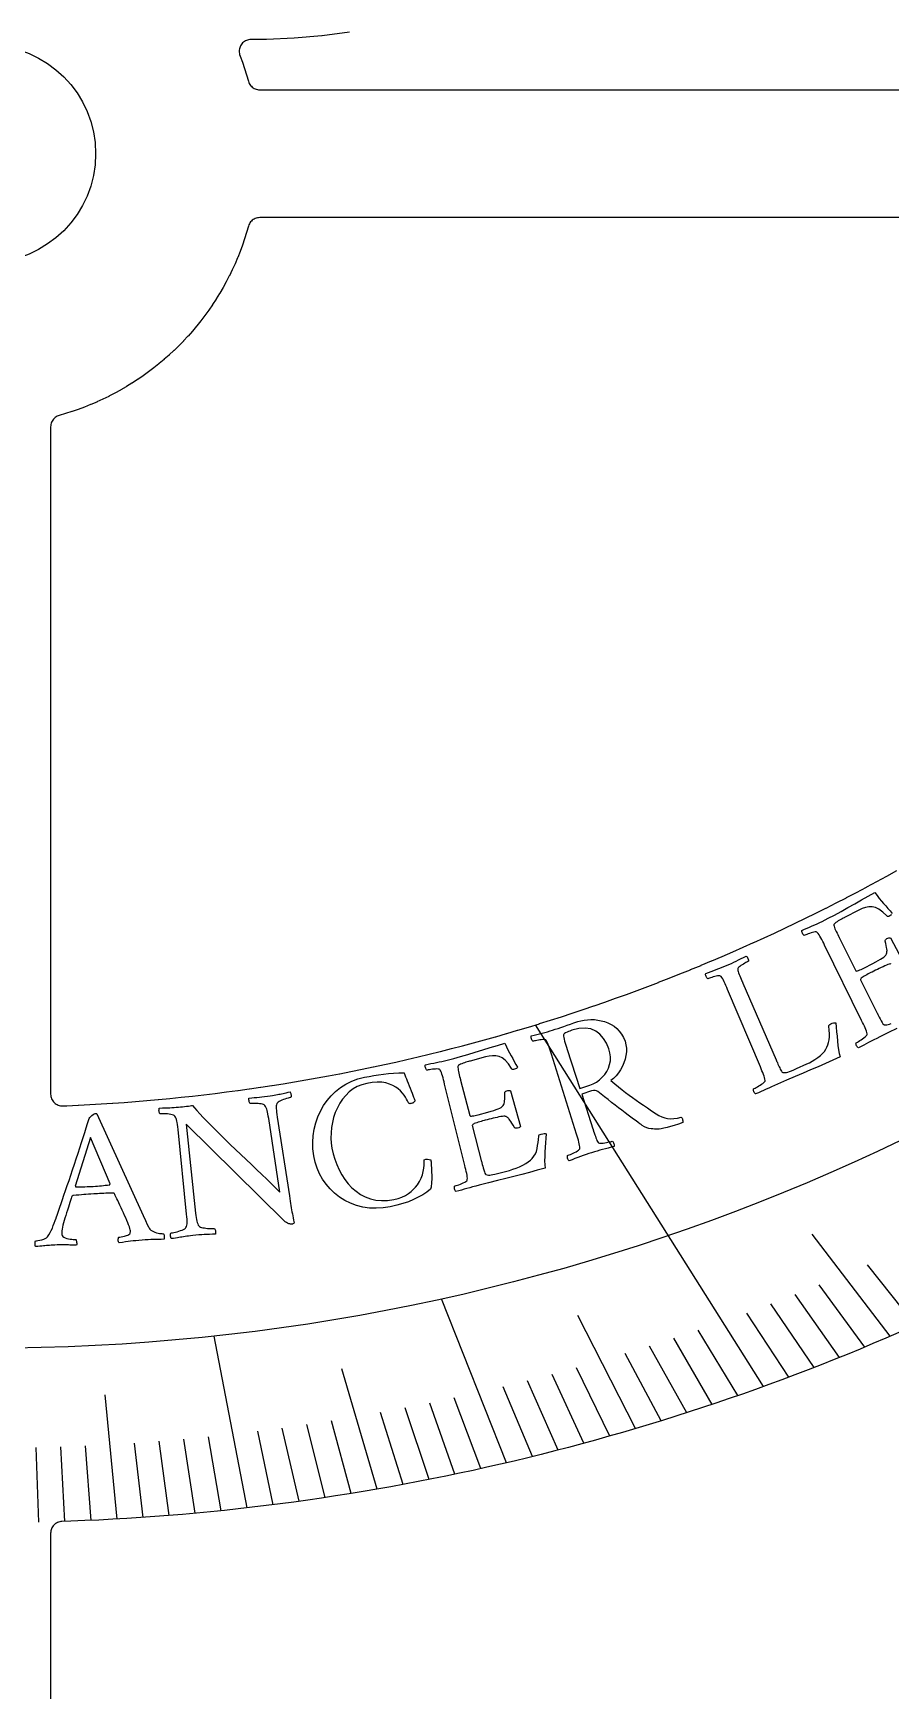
# Model space of a CAD drawing. Header units: millimetres. Extents: x -68 to 68, y -68 to 68.
# Drawn here: x 0.99 to 19.36, y -32.91 to 2.58 of the extents above; entities that cross this region are included whole.
import ezdxf

# ---------------------------------------------------------------- set-up
doc = ezdxf.new("R2010")
doc.units = ezdxf.units.MM
for name, color, linetype in [('CUT_INNER', 6, 'Continuous'), ('ENGRAVE', 7, 'Continuous'), ('ENGRAVE_FINE', 8, 'Continuous'), ('TEXT', 5, 'Continuous')]:
    doc.layers.add(name, color=color, linetype=linetype)

msp = doc.modelspace()

# ---------------------------------------------------------------- linework, layer by layer
at = {"layer": 'CUT_INNER'}
for points in [[(7.7681, 2.6002), (7.1778, 2.5249), (7.173, 2.5244), (6.5833, 2.4718), (6.578, 2.4714), (5.9887, 2.4438), (5.983, 2.4437), (5.6531, 2.4434), (5.6287, 2.4422), (5.6046, 2.4387), (5.581, 2.4328), (5.558, 2.4246), (5.536, 2.4142), (5.515, 2.4017), (5.4954, 2.3873), (5.4773, 2.371), (5.4608, 2.353), (5.4462, 2.3335), (5.4336, 2.3127), (5.423, 2.2907), (5.4146, 2.2678), (5.4085, 2.2443), (5.4047, 2.2202), (5.4033, 2.1958), (5.4042, 2.1715), (5.4076, 2.1474), (5.4132, 2.1236), (5.4212, 2.1006), (5.4239, 2.0939), (5.425, 2.091), (5.4736, 1.9601), (5.4746, 1.9572), (5.5201, 1.8252), (5.521, 1.8223), (5.5632, 1.6892), (5.5641, 1.6862), (5.603, 1.5521), (5.6032, 1.5513), (5.6111, 1.5276), (5.6213, 1.5048), (5.6337, 1.4831), (5.6482, 1.4627), (5.6647, 1.4439), (5.683, 1.4269), (5.7029, 1.4117), (5.7242, 1.3986), (5.7467, 1.3878), (5.7702, 1.3792), (5.7944, 1.373), (5.8192, 1.3693), (5.8441, 1.368), (24.5525, 1.368)], [(24.5525, -1.368), (5.8441, -1.368), (5.8194, -1.3692), (5.7949, -1.3729), (5.7709, -1.379), (5.7476, -1.3874), (5.7252, -1.3981), (5.7041, -1.4109), (5.6842, -1.4258), (5.666, -1.4426), (5.6495, -1.4611), (5.6349, -1.4811), (5.6224, -1.5025), (5.6121, -1.525), (5.604, -1.5484), (5.5641, -1.6863), (5.5632, -1.6892), (5.521, -1.8223), (5.5201, -1.8252), (5.4746, -1.9572), (5.4736, -1.9601), (5.425, -2.091), (5.4239, -2.0939), (5.372, -2.2235), (5.3708, -2.2263), (5.3158, -2.3547), (5.3146, -2.3575), (5.2564, -2.4844), (5.2551, -2.4872), (5.1939, -2.6127), (5.1925, -2.6154), (5.1282, -2.7393), (5.1268, -2.742), (5.0594, -2.8644), (5.0579, -2.867), (4.9876, -2.9877), (4.986, -2.9903), (4.9128, -3.1092), (4.9111, -3.1118), (4.835, -3.2288), (4.8333, -3.2314), (4.7543, -3.3465), (4.7525, -3.349), (4.6707, -3.4622), (4.6689, -3.4646), (4.5844, -3.5757), (4.5825, -3.5782), (4.4952, -3.6872), (4.4933, -3.6895), (4.4034, -3.7964), (4.4014, -3.7987), (4.3089, -3.9033), (4.3068, -3.9056), (4.2118, -4.0079), (4.2097, -4.0101), (4.1122, -4.11), (4.11, -4.1122), (4.0101, -4.2097), (4.0079, -4.2118), (3.9056, -4.3068), (3.9033, -4.3089), (3.7987, -4.4014), (3.7964, -4.4034), (3.6895, -4.4933), (3.6872, -4.4952), (3.5782, -4.5825), (3.5757, -4.5844), (3.4646, -4.6689), (3.4622, -4.6707), (3.349, -4.7525), (3.3465, -4.7543), (3.2314, -4.8333), (3.2288, -4.835), (3.1118, -4.9111), (3.1092, -4.9128), (2.9903, -4.986), (2.9877, -4.9876), (2.867, -5.0579), (2.8644, -5.0594), (2.742, -5.1268), (2.7393, -5.1282), (2.6154, -5.1925), (2.6127, -5.1939), (2.4872, -5.2551), (2.4844, -5.2564), (2.3575, -5.3146), (2.3547, -5.3158), (2.2263, -5.3708), (2.2235, -5.372), (2.0939, -5.4239), (2.091, -5.425), (1.9601, -5.4736), (1.9572, -5.4746), (1.8252, -5.5201), (1.8223, -5.521), (1.6892, -5.5632), (1.6862, -5.5641), (1.5521, -5.603), (1.5513, -5.6032), (1.5276, -5.6111), (1.5048, -5.6213), (1.4831, -5.6337), (1.4627, -5.6482), (1.4439, -5.6647), (1.4269, -5.683), (1.4117, -5.7029), (1.3986, -5.7242), (1.3878, -5.7467), (1.3792, -5.7702), (1.373, -5.7944), (1.3693, -5.8192), (1.368, -5.8441), (1.368, -20.1334), (1.3693, -20.1585), (1.373, -20.1834), (1.3793, -20.2077), (1.388, -20.2314), (1.399, -20.254), (1.4122, -20.2754), (1.4275, -20.2953), (1.4448, -20.3136), (1.4638, -20.3301), (1.4843, -20.3446), (1.5062, -20.357), (1.5293, -20.3671), (1.5532, -20.3748), (1.5778, -20.3801), (1.6028, -20.3829), (1.628, -20.3832), (1.7151, -20.3797), (1.7167, -20.3796), (1.9601, -20.3684), (1.9616, -20.3684), (2.205, -20.3557), (2.2065, -20.3556), (2.4497, -20.3414), (2.4513, -20.3413), (2.6944, -20.3256), (2.696, -20.3255), (2.939, -20.3083), (2.9406, -20.3082), (3.1835, -20.2895), (3.1851, -20.2894), (3.4279, -20.2692), (3.4294, -20.2691), (3.6721, -20.2475), (3.6737, -20.2473), (3.9162, -20.2242), (3.9178, -20.224), (4.1602, -20.1994), (4.1617, -20.1992), (4.404, -20.1731), (4.4055, -20.173), (4.6476, -20.1454), (4.6491, -20.1452), (4.891, -20.1161), (4.8926, -20.1159), (5.1343, -20.0853), (5.1358, -20.0851), (5.3774, -20.0531), (5.3789, -20.0529), (5.6203, -20.0193), (5.6218, -20.0191), (5.8629, -19.9841), (5.8644, -19.9839), (6.1054, -19.9474), (6.1069, -19.9472), (6.3476, -19.9092), (6.3491, -19.9089), (6.5895, -19.8695), (6.5911, -19.8692), (6.8313, -19.8283), (6.8328, -19.8281), (7.0727, -19.7857), (7.0742, -19.7854), (7.3139, -19.7415), (7.3154, -19.7412), (7.5549, -19.6959), (7.5564, -19.6956), (7.7955, -19.6488), (7.797, -19.6485), (8.0358, -19.6002), (8.0373, -19.5999), (8.2759, -19.5502), (8.2774, -19.5499), (8.5156, -19.4987), (8.5171, -19.4984), (8.755, -19.4457), (8.7565, -19.4454), (8.9941, -19.3912), (8.9956, -19.3909), (9.2329, -19.3353), (9.2344, -19.335), (9.4713, -19.2779), (9.4727, -19.2776), (9.7093, -19.2191), (9.7108, -19.2187), (9.947, -19.1588), (9.9485, -19.1584), (10.1843, -19.097), (10.1858, -19.0966), (10.4212, -19.0338), (10.4227, -19.0334), (10.6577, -18.9691), (10.6592, -18.9687), (10.8938, -18.903), (10.8953, -18.9026), (11.1295, -18.8355), (11.131, -18.835), (11.3648, -18.7664), (11.3663, -18.766), (11.5997, -18.696), (11.6012, -18.6955), (11.8341, -18.6241), (11.8356, -18.6236), (12.0681, -18.5508), (12.0696, -18.5503), (12.3016, -18.476), (12.3031, -18.4755), (12.5347, -18.3998), (12.5362, -18.3993), (12.7673, -18.3222), (12.7688, -18.3217), (12.9994, -18.2431), (13.0009, -18.2426), (13.231, -18.1626), (13.2325, -18.1621), (13.4622, -18.0808), (13.4636, -18.0802), (13.6928, -17.9974), (13.6942, -17.9969), (13.9229, -17.9127), (13.9243, -17.9122), (14.1525, -17.8266), (14.1539, -17.826), (14.3815, -17.739), (14.3829, -17.7385), (14.61, -17.6501), (14.6114, -17.6495), (14.838, -17.5598), (14.8394, -17.5592), (15.0654, -17.468), (15.0668, -17.4674), (15.2922, -17.3749), (15.2936, -17.3743), (15.5184, -17.2803), (15.5199, -17.2798), (15.7441, -17.1844), (15.7455, -17.1838), (15.9692, -17.0871), (15.9706, -17.0865), (16.1937, -16.9885), (16.1951, -16.9878), (16.4175, -16.8884), (16.4189, -16.8878), (16.6408, -16.787), (16.6422, -16.7864), (16.8634, -16.6842), (16.8648, -16.6836), (17.0854, -16.5801), (17.0868, -16.5794), (17.3067, -16.4745), (17.3081, -16.4739), (17.5274, -16.3677), (17.5288, -16.367), (17.7474, -16.2594), (17.7488, -16.2588), (17.9668, -16.1499), (17.9682, -16.1492), (18.1855, -16.039), (18.1869, -16.0383), (18.4035, -15.9267), (18.4048, -15.926), (18.6208, -15.8131), (18.6222, -15.8124), (18.8374, -15.6982), (18.8388, -15.6975), (19.0533, -15.5819), (19.0547, -15.5812), (19.2685, -15.4644), (19.2698, -15.4636), (19.4829, -15.3455)], [(19.524, -25.2376), (19.2489, -25.3566), (18.973, -25.4739), (18.6964, -25.5894), (18.4191, -25.7033), (18.1411, -25.8155), (17.8625, -25.9259), (17.5831, -26.0347), (17.3031, -26.1417), (17.0225, -26.247), (16.7412, -26.3506), (16.4592, -26.4524), (16.1767, -26.5526), (15.8935, -26.651), (15.6098, -26.7476), (15.3254, -26.8425), (15.0405, -26.9357), (14.755, -27.0271), (14.469, -27.1168), (14.1824, -27.2047), (13.8953, -27.2908), (13.6076, -27.3752), (13.3194, -27.4578), (13.0308, -27.5386), (12.7416, -27.6177), (12.452, -27.695), (12.1619, -27.7705), (11.8714, -27.8442), (11.5804, -27.9162), (11.2889, -27.9864), (10.9971, -28.0547), (10.7048, -28.1213), (10.4121, -28.1861), (10.119, -28.2491), (9.8256, -28.3103), (9.5317, -28.3697), (9.2376, -28.4272), (8.943, -28.483), (8.6482, -28.537), (8.353, -28.5891), (8.0575, -28.6395), (7.7617, -28.688), (7.4655, -28.7347), (7.1692, -28.7796), (6.8725, -28.8227), (6.5756, -28.864), (6.2784, -28.9034), (5.981, -28.941), (5.6834, -28.9768), (5.3856, -29.0108), (5.0875, -29.0429), (4.7893, -29.0732), (4.4909, -29.1017), (4.1923, -29.1283), (3.8936, -29.1531), (3.5947, -29.1761), (3.2957, -29.1972), (2.9965, -29.2165), (2.6973, -29.234), (2.3979, -29.2496), (2.0985, -29.2634), (1.799, -29.2754), (1.6096, -29.2818), (1.5856, -29.2838), (1.562, -29.288), (1.5389, -29.2945), (1.5165, -29.3032), (1.4951, -29.314), (1.4748, -29.3268), (1.4558, -29.3414), (1.4383, -29.3579), (1.4224, -29.3759), (1.4084, -29.3954), (1.3963, -29.4161), (1.3862, -29.4379), (1.3783, -29.4606), (1.3726, -29.4839), (1.3692, -29.5077), (1.368, -29.5317), (1.368, -43.1156)]]:
    msp.add_lwpolyline(points, dxfattribs=at)
msp.add_circle((0, 0), 2.33, dxfattribs=at)
at = {"layer": 'ENGRAVE'}
for points in [[(16.6263, -26.3923), (11.7491, -18.6504)], [(11.1294, -28.024), (9.7344, -24.5113)], [(5.5774, -28.9891), (4.8696, -25.3103)]]:
    msp.add_lwpolyline(points, dxfattribs=at)
msp.add_circle((0, 19.5457), 45.1196, dxfattribs=at)
at = {"layer": 'ENGRAVE_FINE'}
for points in [[(19.3423, -25.3165), (17.6697, -23.1273)], [(19.8821, -25.0798), (18.8545, -23.7835)], [(18.259, -25.7681), (17.307, -24.4245)], [(18.8012, -25.5459), (17.8236, -24.2176)], [(17.1715, -26.1913), (16.2713, -24.8182)], [(17.7158, -25.9833), (16.7895, -24.6247)], [(13.8869, -27.2933), (12.6556, -24.8732)], [(16.0801, -26.5864), (15.2328, -25.1854)], [(14.9851, -26.9536), (14.1917, -25.5265)], [(15.533, -26.7734), (14.7125, -25.3592)], [(14.4364, -27.1268), (13.6703, -25.6874)], [(8.3583, -28.5882), (7.6047, -26.0106)], [(12.7858, -27.6057), (12.1031, -26.1317)], [(13.3367, -27.4529), (12.626, -25.9899)], [(2.7902, -29.2288), (2.5365, -26.5712)], [(11.6821, -27.8912), (11.056, -26.3964)], [(12.2343, -27.7518), (11.5798, -26.2672)], [(8.9134, -28.4885), (8.4319, -26.9496)], [(9.4681, -28.3823), (8.9574, -26.8512)], [(10.0224, -28.2694), (9.4825, -26.7468)], [(10.5762, -28.15), (10.0074, -26.6361)], [(6.6907, -28.8482), (6.3275, -27.2824)], [(7.2469, -28.768), (6.854, -27.2083)], [(7.8028, -28.6814), (7.3802, -27.1281)], [(2.2323, -29.2575), (2.1105, -27.6608)], [(3.348, -29.1937), (3.1655, -27.6018)], [(3.9056, -29.1522), (3.6928, -27.5635)], [(4.4631, -29.1042), (4.22, -27.5192)], [(5.0204, -29.0499), (4.7471, -27.4689)], [(6.1342, -28.9219), (5.8009, -27.3506)], [(1.1163, -29.2958), (1.0553, -27.6962)], [(1.6743, -29.2798), (1.5829, -27.6815)]]:
    msp.add_lwpolyline(points, dxfattribs=at)
at = {"layer": 'TEXT'}
for points in [[(19.4823, -18.7239), (19.3045, -18.812), (19.1171, -18.9052), (19.0522, -18.9378), (18.9911, -18.9694), (18.9337, -18.9999), (18.8801, -19.0293), (18.8276, -19.0581), (18.7738, -19.0865), (18.7186, -19.1146), (18.662, -19.1424), (18.6508, -19.1365), (18.6404, -19.1266), (18.6308, -19.1127), (18.622, -19.0948), (18.615, -19.0761), (18.6106, -19.0598), (18.6088, -19.0457), (18.6097, -19.0339), (18.6238, -19.0267), (18.6424, -19.0163), (18.6657, -19.0028), (18.6935, -18.9862), (18.7229, -18.9676), (18.7509, -18.9481), (18.7776, -18.9278), (18.803, -18.9066), (18.8242, -18.8863), (18.8386, -18.8688), (18.8461, -18.854), (18.8467, -18.842), (18.8415, -18.8137), (18.8329, -18.7829), (18.8209, -18.7495), (18.8055, -18.7136), (18.788, -18.6758), (18.7695, -18.6367), (18.7501, -18.5962), (18.7297, -18.5544), (17.9381, -16.9442), (17.9174, -16.9024), (17.8971, -16.8619), (17.8771, -16.8228), (17.8575, -16.7849), (17.8381, -16.7499), (17.819, -16.7193), (17.7999, -16.6932), (17.7811, -16.6714), (17.7708, -16.663), (17.7549, -16.6591), (17.7336, -16.6597), (17.7067, -16.6648), (17.6769, -16.6726), (17.6468, -16.6814), (17.6163, -16.6914), (17.5854, -16.7023), (17.5569, -16.713), (17.5333, -16.7221), (17.5148, -16.7298), (17.5012, -16.7359), (17.4917, -16.7291), (17.4821, -16.7188), (17.4722, -16.7051), (17.462, -16.6879), (17.4535, -16.6699), (17.4485, -16.6538), (17.4469, -16.6396), (17.4488, -16.6274), (17.505, -16.6028), (17.5607, -16.5786), (17.6161, -16.5547), (17.6711, -16.5313), (17.7255, -16.5077), (17.7791, -16.4836), (17.8318, -16.4589), (17.8837, -16.4336), (17.8837, -16.4336), (18.0131, -16.3681), (18.148, -16.2974), (18.2883, -16.2215), (18.4339, -16.1403), (18.5815, -16.0573), (18.7275, -15.9761), (18.8722, -15.8967), (19.0155, -15.8191), (19.0622, -15.8826), (19.1087, -15.9425), (19.1551, -15.9987), (19.2013, -16.0514), (19.2476, -16.1028), (19.2939, -16.1554), (19.3404, -16.2092), (19.3869, -16.2641)], [(19.3699, -16.2916), (19.3547, -16.3044), (19.335, -16.3166), (19.313, -16.3263), (19.2948, -16.3297), (19.2802, -16.3268), (19.2694, -16.3177), (19.1826, -16.2333), (19.101, -16.1724), (19.0245, -16.1349), (18.953, -16.1209), (18.8838, -16.1235), (18.8141, -16.136), (18.7439, -16.1583), (18.6731, -16.1906), (18.3659, -16.3494), (18.3527, -16.3563), (18.335, -16.3658), (18.3128, -16.3779), (18.2862, -16.3925), (18.258, -16.4085), (18.231, -16.4248), (18.2053, -16.4412), (18.1809, -16.4579), (18.1602, -16.4741), (18.1458, -16.4889), (18.1375, -16.5024), (18.1356, -16.5145), (18.141, -16.5377), (18.149, -16.5631), (18.1597, -16.5909), (18.1729, -16.6209), (18.1877, -16.6523), (18.2029, -16.6841), (18.2186, -16.7162), (18.2348, -16.7487), (18.2412, -16.7615), (18.2469, -16.7728), (18.2518, -16.7826), (18.2561, -16.791), (18.6076, -17.4908), (18.6142, -17.4962), (18.6262, -17.4971), (18.6436, -17.4934), (18.6664, -17.4852), (18.6926, -17.4742), (18.7199, -17.4619), (18.7483, -17.4484), (18.7779, -17.4336), (18.9702, -17.3354), (19.0322, -17.3028), (19.0864, -17.273), (19.1327, -17.2459), (19.1712, -17.2216), (19.2027, -17.1988), (19.228, -17.1761), (19.2472, -17.1537), (19.2601, -17.1314), (19.2681, -17.108), (19.2725, -17.0823), (19.2733, -17.0543), (19.2704, -17.0239), (19.2646, -16.9898), (19.2568, -16.9507), (19.247, -16.9067), (19.2351, -16.8576), (19.2335, -16.8435), (19.2394, -16.8298), (19.2525, -16.8165), (19.273, -16.8035), (19.2942, -16.7937), (19.3135, -16.7881), (19.3308, -16.7865), (19.3461, -16.789), (19.7182, -17.4878)], [(19.3588, -17.3468), (19.3427, -17.3463), (19.321, -17.3502), (19.2938, -17.3585), (19.2612, -17.3712), (19.2251, -17.3867), (19.1875, -17.4035), (19.1486, -17.4216), (19.1082, -17.4409), (19.0677, -17.4607), (19.0286, -17.4801), (18.9907, -17.4991), (18.9541, -17.5177), (18.9287, -17.5308), (18.9018, -17.545), (18.8734, -17.5602), (18.8434, -17.5765), (18.8138, -17.5931), (18.7865, -17.609), (18.7616, -17.6242), (18.7391, -17.6389), (18.7211, -17.6527), (18.7095, -17.6652), (18.7046, -17.6766), (18.7061, -17.6868), (19.0654, -18.4019), (19.0676, -18.4063), (19.0702, -18.4115), (19.0734, -18.4178), (19.077, -18.425), (19.0916, -18.4538), (19.1084, -18.4863), (19.1273, -18.5225), (19.1485, -18.5624), (19.1692, -18.5992), (19.1871, -18.626), (19.2022, -18.6429), (19.2143, -18.6497), (19.241, -18.6515), (19.2686, -18.6495), (19.297, -18.6437), (19.3263, -18.6342), (19.3599, -18.6203)]]:
    msp.add_lwpolyline(points, dxfattribs=at)
for points in [[(16.9004, -19.4003), (16.9023, -19.4048), (16.9046, -19.4102), (16.9074, -19.4166), (16.9106, -19.424), (16.9189, -19.4431), (16.9284, -19.465), (16.9391, -19.4895), (16.9509, -19.5168), (16.9633, -19.5447), (16.9757, -19.5711), (16.988, -19.5961), (17.0003, -19.6196), (17.012, -19.6398), (17.0226, -19.6545), (17.032, -19.6639), (17.0403, -19.6679), (17.0668, -19.6712), (17.0945, -19.6707), (17.1232, -19.6666), (17.153, -19.6587), (17.1873, -19.6467), (17.2294, -19.6304), (17.2795, -19.6097), (17.3375, -19.5845), (17.557, -19.4865), (17.6134, -19.4591), (17.6711, -19.4273), (17.73, -19.3909), (17.7901, -19.3501), (17.8466, -19.3066), (17.8946, -19.2624), (17.9341, -19.2177), (17.9652, -19.1723), (17.9872, -19.1283), (18.0057, -19.0799), (18.0205, -19.0273), (18.0318, -18.9703), (18.0386, -18.9078), (18.0399, -18.8382), (18.0357, -18.7617), (18.0261, -18.6783), (18.0276, -18.6651), (18.0354, -18.6525), (18.0494, -18.6405), (18.0697, -18.6291), (18.1025, -18.6154), (18.1309, -18.6072), (18.1548, -18.6048), (18.1743, -18.608), (18.1839, -18.7002), (18.1934, -18.7955), (18.2026, -18.8938), (18.2116, -18.9951), (18.2218, -19.0935), (18.2345, -19.1829), (18.2499, -19.2634), (18.2679, -19.3349), (18.1109, -19.4076), (17.9538, -19.4785), (17.7964, -19.5476), (17.6388, -19.6148), (17.4762, -19.6835), (17.3037, -19.757), (17.1213, -19.835), (16.9289, -19.9175), (16.8623, -19.9465), (16.7995, -19.9746), (16.7405, -20.0018), (16.6853, -20.0282), (16.6313, -20.0539), (16.5759, -20.0793), (16.5192, -20.1043), (16.4612, -20.1289), (16.4503, -20.1223), (16.4405, -20.1118), (16.4317, -20.0974), (16.4239, -20.0791), (16.418, -20.06), (16.4145, -20.0434), (16.4135, -20.0293), (16.415, -20.0176), (16.4295, -20.0112), (16.4487, -20.0019), (16.4727, -19.9897), (16.5014, -19.9747), (16.5318, -19.9577), (16.5609, -19.9399), (16.5887, -19.921), (16.6152, -19.9013), (16.6375, -19.8822), (16.6528, -19.8655), (16.6612, -19.8512), (16.6625, -19.8393), (16.6588, -19.8107), (16.652, -19.7795), (16.6419, -19.7455), (16.6286, -19.7088), (16.6132, -19.6701), (16.5969, -19.6299), (16.5798, -19.5884), (16.5617, -19.5455), (15.8618, -17.8935), (15.8435, -17.8506), (15.8255, -17.809), (15.8077, -17.7688), (15.7903, -17.7299), (15.7729, -17.6939), (15.7555, -17.6623), (15.7379, -17.6351), (15.7203, -17.6123), (15.7105, -17.6033), (15.6949, -17.5985), (15.6736, -17.5979), (15.6465, -17.6015), (15.6163, -17.6076), (15.5857, -17.6148), (15.5547, -17.623), (15.5233, -17.6321), (15.4942, -17.6412), (15.4701, -17.649), (15.4512, -17.6556), (15.4372, -17.661), (15.4282, -17.6536), (15.4192, -17.6428), (15.41, -17.6286), (15.4009, -17.6108), (15.3934, -17.5924), (15.3892, -17.5761), (15.3885, -17.5618), (15.3911, -17.5497), (15.4485, -17.5283), (15.5055, -17.5072), (15.5622, -17.4865), (15.6184, -17.4662), (15.6741, -17.4457), (15.7289, -17.4247), (15.7829, -17.403), (15.8361, -17.3806), (15.8902, -17.3569), (15.9433, -17.3327), (15.9953, -17.308), (16.0463, -17.2827), (16.0973, -17.2571), (16.1496, -17.2311), (16.2031, -17.2048), (16.2579, -17.1781), (16.2684, -17.1846), (16.2782, -17.1949), (16.2872, -17.2092), (16.2954, -17.2273), (16.3019, -17.2462), (16.306, -17.2626), (16.3075, -17.2766), (16.3066, -17.2882), (16.2932, -17.2946), (16.2753, -17.3038), (16.2531, -17.3159), (16.2265, -17.3307), (16.1983, -17.347), (16.1713, -17.3637), (16.1456, -17.3807), (16.1212, -17.3979), (16.1005, -17.4149), (16.0861, -17.4308), (16.078, -17.4458), (16.0762, -17.4597), (16.0804, -17.4832), (16.087, -17.509), (16.096, -17.5373), (16.1075, -17.5681), (16.1207, -17.6008), (16.1348, -17.6348), (16.1498, -17.6703), (16.1656, -17.7071), (16.1682, -17.713), (16.1707, -17.7189), (16.1733, -17.7248), (16.1759, -17.7308), (16.1784, -17.7367), (16.181, -17.7426), (16.1836, -17.7485), (16.1861, -17.7544)], [(12.6533, -18.5796), (12.7189, -18.5609), (12.7874, -18.5473), (12.8587, -18.5389), (12.9329, -18.5357), (13.0081, -18.5379), (13.0824, -18.546), (13.1559, -18.5599), (13.2285, -18.5797), (13.2989, -18.6061), (13.3657, -18.6396), (13.4288, -18.6803), (13.4883, -18.7282), (13.5426, -18.7839), (13.5901, -18.848), (13.6307, -18.9205), (13.6643, -19.0014), (13.6845, -19.0736), (13.6947, -19.1481), (13.6948, -19.2251), (13.6847, -19.3045), (13.6661, -19.384), (13.6405, -19.4614), (13.6078, -19.5366), (13.5679, -19.6096), (13.5226, -19.6782), (13.4735, -19.74), (13.4204, -19.7951), (13.3636, -19.8434), (13.4446, -19.9116), (13.5235, -19.9764), (13.6005, -20.0379), (13.6753, -20.096), (13.7497, -20.1521), (13.8251, -20.2075), (13.9017, -20.2621), (13.9793, -20.316), (14.0598, -20.3708), (14.1448, -20.4282), (14.2345, -20.4881), (14.3288, -20.5506), (14.3917, -20.588), (14.454, -20.6177), (14.5156, -20.6395), (14.5765, -20.6535), (14.64, -20.6593), (14.7095, -20.6565), (14.785, -20.6452), (14.8663, -20.6252), (14.8766, -20.6326), (14.8851, -20.6446), (14.8919, -20.6613), (14.8969, -20.6827), (14.9004, -20.704), (14.9028, -20.7206), (14.904, -20.7325), (14.904, -20.7397), (14.8071, -20.7744), (14.718, -20.804), (14.6367, -20.8286), (14.5632, -20.8482), (14.498, -20.8632), (14.4415, -20.8741), (14.3938, -20.881), (14.3549, -20.8838), (14.3289, -20.8826), (14.298, -20.8806), (14.2621, -20.8777), (14.2214, -20.874), (14.1772, -20.8663), (14.1312, -20.8515), (14.0834, -20.8296), (14.0337, -20.8006), (14.0118, -20.7857), (13.9821, -20.765), (13.9447, -20.7384), (13.8995, -20.7059), (13.8481, -20.6685), (13.792, -20.6269), (13.7311, -20.5813), (13.6655, -20.5315), (13.5965, -20.4787), (13.5253, -20.4241), (13.452, -20.3675), (13.3765, -20.3091), (13.3007, -20.2498), (13.2263, -20.1908), (13.1534, -20.1322), (13.0819, -20.0739), (13.0551, -20.0589), (13.0232, -20.0524), (12.9864, -20.0543), (12.9444, -20.0647), (12.738, -20.1315), (12.9773, -20.8771), (12.9793, -20.8833), (12.9813, -20.8894), (12.9833, -20.8955), (12.9852, -20.9017), (12.9872, -20.9078), (12.9892, -20.914), (12.9912, -20.9201), (12.9931, -20.9263), (13.0055, -20.9643), (13.0175, -21.0004), (13.0292, -21.0346), (13.0406, -21.0669), (13.052, -21.0967), (13.0638, -21.1233), (13.076, -21.1466), (13.0887, -21.1667), (13.0992, -21.1744), (13.1157, -21.1795), (13.1384, -21.1821), (13.1671, -21.1821), (13.1991, -21.1801), (13.2318, -21.1764), (13.2652, -21.1711), (13.2991, -21.1641), (13.3306, -21.1568), (13.3567, -21.1503), (13.3773, -21.1448), (13.3925, -21.1403), (13.4013, -21.1481), (13.4098, -21.1595), (13.418, -21.1743), (13.4259, -21.1927), (13.432, -21.2116), (13.4348, -21.2283), (13.4342, -21.2426), (13.4302, -21.2547), (13.3671, -21.271), (13.3053, -21.2871), (13.2449, -21.3029), (13.1858, -21.3185), (13.1272, -21.3344), (13.068, -21.3513), (13.0082, -21.369), (12.9479, -21.3877), (12.8893, -21.4067), (12.8303, -21.4265), (12.771, -21.4471), (12.7114, -21.4686), (12.6514, -21.4906), (12.5909, -21.513), (12.5299, -21.5358), (12.4685, -21.5588), (12.4583, -21.5512), (12.4495, -21.5398), (12.4422, -21.5246), (12.4363, -21.5056), (12.4322, -21.486), (12.4304, -21.4692), (12.4308, -21.455), (12.4335, -21.4435), (12.4485, -21.4385), (12.4686, -21.4312), (12.4936, -21.4214), (12.5236, -21.4093), (12.5556, -21.3955), (12.5863, -21.3805), (12.6158, -21.3646), (12.6441, -21.3475), (12.6683, -21.3308), (12.6852, -21.3157), (12.6948, -21.3022), (12.6973, -21.2905), (12.6965, -21.2617), (12.6928, -21.2299), (12.6861, -21.1951), (12.6764, -21.1573), (12.6649, -21.1172), (12.6527, -21.0757), (12.6398, -21.0327), (12.6261, -20.9882), (12.0885, -19.2765), (12.0745, -19.2319), (12.0607, -19.1888), (12.047, -19.147), (12.0334, -19.1066), (12.0197, -19.069), (12.0055, -19.0359), (11.9907, -19.0071), (11.9755, -18.9827), (11.9666, -18.9728), (11.9515, -18.9665), (11.9304, -18.9637), (11.903, -18.9646), (11.8725, -18.9677), (11.8417, -18.9717), (11.8107, -18.9766), (11.7794, -18.9824), (11.7504, -18.9882), (11.7263, -18.9935), (11.7071, -18.998), (11.6929, -19.0019), (11.6846, -18.9938), (11.6767, -18.9821), (11.669, -18.967), (11.6616, -18.9485), (11.656, -18.9294), (11.6535, -18.9127), (11.6541, -18.8985), (11.6579, -18.8867), (11.7171, -18.8711), (11.7755, -18.8558), (11.8333, -18.841), (11.8904, -18.8266), (11.947, -18.812), (12.003, -18.7966), (12.0585, -18.7805), (12.1135, -18.7635), (12.1713, -18.745), (12.231, -18.7251), (12.2927, -18.7039), (12.3564, -18.6814), (12.4235, -18.6576), (12.4954, -18.6328), (12.5719, -18.6068), (12.6533, -18.5796)], [(13.3182, -19.1633), (13.2669, -19.0419), (13.2028, -18.9379), (13.1259, -18.8514), (13.0363, -18.7823), (12.9327, -18.7359), (12.8136, -18.7178), (12.679, -18.7277), (12.5286, -18.7657), (12.5087, -18.7724), (12.4844, -18.7812), (12.4556, -18.792), (12.4223, -18.8048), (12.391, -18.8188), (12.3683, -18.8335), (12.3542, -18.8488), (12.3486, -18.8647), (12.3486, -18.8886), (12.3523, -18.9183), (12.3598, -18.9539), (12.371, -18.9953), (12.3844, -19.0398), (12.398, -19.0844), (12.412, -19.1292), (12.4263, -19.1742), (12.6985, -20.0086), (12.9083, -19.9406), (12.9826, -19.9114), (13.052, -19.8736), (13.1166, -19.8273), (13.1764, -19.7726), (13.2292, -19.7112), (13.2733, -19.6446), (13.3084, -19.5731), (13.3348, -19.4964), (13.3502, -19.4163), (13.3525, -19.334), (13.3418, -19.2497), (13.3182, -19.1633)], [(9.8568, -19.4053), (9.9973, -19.3686), (10.1441, -19.3281), (10.2973, -19.2837), (10.4568, -19.2352), (10.6185, -19.1853), (10.7785, -19.1369), (10.9367, -19.09), (11.0932, -19.0445), (11.1253, -19.1164), (11.1581, -19.1847), (11.1915, -19.2496), (11.2256, -19.3108), (11.2599, -19.3709), (11.2941, -19.4321), (11.3281, -19.4945), (11.3619, -19.558), (11.3528, -19.5705), (11.3395, -19.5813), (11.3219, -19.5906), (11.3, -19.5983), (11.2765, -19.6032), (11.258, -19.6026), (11.2444, -19.5967), (11.2357, -19.5855), (11.1688, -19.4847), (11.1019, -19.4079), (11.0351, -19.355), (10.9682, -19.3261), (10.9, -19.314), (10.8293, -19.3115), (10.7559, -19.3185), (10.6798, -19.335), (10.346, -19.4251), (10.3316, -19.4291), (10.3123, -19.4346), (10.2881, -19.4417), (10.259, -19.4504), (10.228, -19.46), (10.1982, -19.4702), (10.1696, -19.4808), (10.1422, -19.492), (10.1185, -19.5034), (10.1013, -19.5148), (10.0904, -19.5263), (10.0859, -19.5377), (10.0863, -19.5615), (10.0888, -19.588), (10.0933, -19.6174), (10.0999, -19.6496), (10.1076, -19.6834), (10.1158, -19.7177), (10.1243, -19.7524), (10.1333, -19.7876), (10.1368, -19.8014), (10.14, -19.8137), (10.1427, -19.8243), (10.1451, -19.8335), (10.3404, -20.5918), (10.3457, -20.5985), (10.3573, -20.6019), (10.375, -20.602), (10.3991, -20.5988), (10.427, -20.5935), (10.4563, -20.5873), (10.4869, -20.5802), (10.519, -20.572), (10.7278, -20.5167), (10.7952, -20.498), (10.8545, -20.4803), (10.9055, -20.4637), (10.9483, -20.4481), (10.9839, -20.4325), (11.0134, -20.4157), (11.0369, -20.3978), (11.0542, -20.3788), (11.067, -20.3576), (11.0768, -20.3334), (11.0835, -20.3062), (11.0871, -20.2759), (11.0887, -20.2414), (11.0893, -20.2015), (11.089, -20.1564), (11.0878, -20.1059), (11.0893, -20.0918), (11.0979, -20.0797), (11.1135, -20.0694), (11.1363, -20.0611), (11.1591, -20.056), (11.1792, -20.0546), (11.1964, -20.0567), (11.2109, -20.0624), (11.4265, -20.8241), (11.4182, -20.8343), (11.4052, -20.8435), (11.3876, -20.8519), (11.3652, -20.8593), (11.3422, -20.8638), (11.3229, -20.8633), (11.3072, -20.858), (11.2952, -20.8476), (11.2663, -20.7975), (11.241, -20.755), (11.2192, -20.7202), (11.201, -20.693), (11.1854, -20.6717), (11.1714, -20.6543), (11.1592, -20.641), (11.1486, -20.6317), (11.1385, -20.6248), (11.1279, -20.619), (11.1168, -20.6141), (11.1051, -20.6102), (11.0894, -20.6063), (11.0674, -20.6056), (11.0391, -20.6079), (11.0045, -20.6134), (10.9659, -20.6209), (10.9257, -20.6293), (10.8838, -20.6387), (10.8402, -20.6491), (10.7965, -20.6599), (10.7541, -20.6706), (10.7131, -20.6811), (10.6734, -20.6915), (10.6458, -20.699), (10.6165, -20.7071), (10.5855, -20.716), (10.5527, -20.7256), (10.5202, -20.7354), (10.4903, -20.7452), (10.4627, -20.7549), (10.4376, -20.7644), (10.417, -20.774), (10.4031, -20.7839), (10.3958, -20.794), (10.3952, -20.8043), (10.5948, -21.5792), (10.596, -21.5839), (10.5975, -21.5897), (10.5993, -21.5964), (10.6013, -21.6042), (10.6095, -21.6355), (10.619, -21.6708), (10.6298, -21.7102), (10.642, -21.7537), (10.6545, -21.7941), (10.6664, -21.8241), (10.6775, -21.8437), (10.6879, -21.8529), (10.7136, -21.8603), (10.741, -21.8642), (10.77, -21.8646), (10.8006, -21.8615), (10.8364, -21.8551), (10.8806, -21.8455), (10.9333, -21.8329), (10.9945, -21.8171), (11.1929, -21.7639), (11.2659, -21.742), (11.3374, -21.7166), (11.4073, -21.6876), (11.4756, -21.655), (11.5389, -21.62), (11.5939, -21.5838), (11.6406, -21.5466), (11.679, -21.5083), (11.7154, -21.4631), (11.7446, -21.4129), (11.7666, -21.3578), (11.7815, -21.2977), (11.7922, -21.234), (11.8016, -21.1681), (11.8097, -21.1001), (11.8166, -21.0299), (11.8201, -21.0171), (11.8298, -21.0059), (11.8455, -20.9963), (11.8673, -20.9882), (11.9019, -20.9798), (11.9312, -20.9762), (11.9552, -20.9775), (11.9739, -20.9838), (11.969, -21.0763), (11.9634, -21.1719), (11.9571, -21.2704), (11.9502, -21.3719), (11.9448, -21.4707), (11.9433, -21.561), (11.9459, -21.6429), (11.9525, -21.7163), (11.7861, -21.7635), (11.6198, -21.809), (11.4535, -21.8525), (11.2873, -21.8943), (11.1159, -21.9367), (10.9341, -21.9822), (10.7417, -22.0307), (10.5387, -22.082), (10.4684, -22.1002), (10.402, -22.1181), (10.3395, -22.1357), (10.2808, -22.1531), (10.2235, -22.1701), (10.1649, -22.1865), (10.1049, -22.2023), (10.0438, -22.2175), (10.034, -22.2093), (10.026, -22.1974), (10.0195, -22.1818), (10.0148, -22.1625), (10.0118, -22.1428), (10.011, -22.1258), (10.0123, -22.1117), (10.0156, -22.1004), (10.0309, -22.0963), (10.0513, -22.0901), (10.0769, -22.0818), (10.1076, -22.0715), (10.1402, -22.0595), (10.1718, -22.0464), (10.2022, -22.0322), (10.2315, -22.0168), (10.2565, -22.0015), (10.2743, -21.9874), (10.2847, -21.9746), (10.2879, -21.963), (10.2888, -21.9343), (10.2869, -21.9023), (10.2823, -21.8672), (10.2748, -21.8288), (10.2657, -21.7882), (10.2559, -21.746), (10.2455, -21.7023), (10.2344, -21.6571), (9.8019, -19.9158), (9.7905, -19.8706), (9.7792, -19.8267), (9.768, -19.7842), (9.7569, -19.7431), (9.7454, -19.7048), (9.7331, -19.6708), (9.72, -19.6412), (9.7062, -19.616), (9.6979, -19.6056), (9.6833, -19.5984), (9.6623, -19.5944), (9.635, -19.5937), (9.6042, -19.595), (9.5728, -19.5973), (9.5409, -19.6005), (9.5085, -19.6047), (9.4783, -19.6091), (9.4534, -19.6131), (9.4336, -19.6166), (9.419, -19.6197), (9.4112, -19.611), (9.404, -19.5989), (9.3972, -19.5834), (9.3909, -19.5645), (9.3864, -19.5451), (9.3849, -19.5283), (9.3864, -19.5141), (9.3908, -19.5025), (9.4509, -19.4904), (9.5105, -19.4785), (9.5697, -19.467), (9.6285, -19.4557), (9.6866, -19.4442), (9.7441, -19.432), (9.8008, -19.419), (9.8568, -19.4053)], [(8.0858, -19.7715), (8.1835, -19.7524), (8.2838, -19.7347), (8.3868, -19.7183), (8.4925, -19.7033), (8.6003, -19.6908), (8.7098, -19.6821), (8.8211, -19.6771), (8.934, -19.6758), (8.9361, -19.6809), (8.9424, -19.6965), (8.953, -19.7223), (8.9677, -19.7586), (8.9851, -19.8018), (9.0036, -19.8486), (9.0232, -19.899), (9.0439, -19.953), (9.0647, -20.0075), (9.0847, -20.0595), (9.1039, -20.1089), (9.1223, -20.1557), (9.1382, -20.1966), (9.1502, -20.2282), (9.1581, -20.2506), (9.162, -20.2636), (9.164, -20.272), (9.1618, -20.2813), (9.1556, -20.2916), (9.1454, -20.3027), (9.1325, -20.3134), (9.1187, -20.3221), (9.1039, -20.3288), (9.0881, -20.3335), (9.0742, -20.3358), (9.061, -20.3364), (9.0484, -20.3351), (9.0364, -20.332), (9.025, -20.307), (9.0094, -20.2764), (8.9896, -20.24), (8.9655, -20.198), (8.9363, -20.1534), (8.9008, -20.109), (8.859, -20.0649), (8.8111, -20.021), (8.7561, -19.9802), (8.6932, -19.9452), (8.6225, -19.916), (8.5439, -19.8925), (8.4565, -19.8776), (8.359, -19.8744), (8.2514, -19.8826), (8.1337, -19.9022), (8.0288, -19.9305), (7.9314, -19.9703), (7.8414, -20.0218), (7.7589, -20.0851), (7.6839, -20.1581), (7.6167, -20.2386), (7.5572, -20.3269), (7.5055, -20.4228), (7.4619, -20.5243), (7.4265, -20.629), (7.3994, -20.7371), (7.3807, -20.8485), (7.3704, -20.961), (7.3686, -21.0721), (7.3752, -21.182), (7.3904, -21.2906), (7.4162, -21.41), (7.45, -21.5269), (7.4917, -21.6412), (7.5416, -21.7529), (7.5994, -21.8598), (7.6647, -21.9594), (7.7378, -22.0519), (7.8186, -22.137), (7.9068, -22.2129), (8.002, -22.2775), (8.1042, -22.3306), (8.2133, -22.3724), (8.3291, -22.4004), (8.451, -22.4124), (8.5791, -22.4082), (8.7132, -22.3878), (8.8051, -22.3648), (8.8882, -22.3357), (8.9624, -22.3006), (9.0277, -22.2596), (9.0855, -22.2149), (9.1369, -22.1687), (9.1821, -22.1211), (9.221, -22.072), (9.2658, -22.0031), (9.3013, -21.9329), (9.3274, -21.8614), (9.3443, -21.7887), (9.3549, -21.7179), (9.3621, -21.6523), (9.3661, -21.5918), (9.3667, -21.5365), (9.4013, -21.5275), (9.4358, -21.5251), (9.4702, -21.5293), (9.5044, -21.5402), (9.5078, -21.5587), (9.511, -21.585), (9.514, -21.6191), (9.5169, -21.661), (9.5195, -21.7077), (9.5217, -21.7564), (9.5236, -21.8072), (9.525, -21.86), (9.5256, -21.9124), (9.5251, -21.9621), (9.5233, -22.009), (9.5202, -22.0531), (9.516, -22.0921), (9.5107, -22.1237), (9.5041, -22.1478), (9.4964, -22.1645), (9.4181, -22.2277), (9.3323, -22.2863), (9.2392, -22.3403), (9.1387, -22.3896), (9.0293, -22.4345), (8.9094, -22.4752), (8.779, -22.5117), (8.6381, -22.5439), (8.4852, -22.568), (8.336, -22.5768), (8.1907, -22.5704), (8.0495, -22.5487), (7.9138, -22.5134), (7.7855, -22.466), (7.6644, -22.4065), (7.5507, -22.335), (7.4457, -22.2531), (7.3504, -22.1621), (7.2649, -22.0621), (7.1892, -21.9533), (7.1243, -21.8369), (7.0713, -21.7144), (7.0302, -21.5857), (7.0009, -21.4509), (6.9826, -21.3057), (6.9779, -21.1629), (6.9864, -21.0224), (7.0082, -20.8842), (7.042, -20.7499), (7.0867, -20.621), (7.1423, -20.4974), (7.2086, -20.3791), (7.2853, -20.268), (7.3718, -20.166), (7.4683, -20.0732), (7.5747, -19.9893), (7.6901, -19.9162), (7.8137, -19.8556), (7.9456, -19.8074), (8.0858, -19.7715)], [(4.1043, -20.4099), (4.1489, -20.4053), (4.193, -20.4007), (4.2366, -20.3961), (4.2797, -20.3915), (4.3196, -20.387), (4.3539, -20.3824), (4.3826, -20.3779), (4.4056, -20.3735), (4.4468, -20.4239), (4.4984, -20.4833), (4.5605, -20.5518), (4.6332, -20.6293), (4.7146, -20.7139), (4.8026, -20.8038), (4.8975, -20.899), (4.9992, -20.9994), (5.1055, -21.1031), (5.2141, -21.2082), (5.325, -21.3147), (5.4382, -21.4225), (5.5521, -21.5306), (5.6648, -21.6377), (5.7764, -21.744), (5.8868, -21.8494), (5.9932, -21.9519), (6.093, -22.0495), (6.1859, -22.1422), (6.272, -22.2301), (6.0356, -20.6558), (6.0275, -20.6035), (6.0198, -20.5571), (6.0124, -20.5166), (6.0054, -20.482), (5.9969, -20.4514), (5.985, -20.423), (5.9699, -20.3968), (5.9514, -20.3726), (5.9407, -20.3634), (5.9239, -20.3555), (5.901, -20.3487), (5.8721, -20.343), (5.8399, -20.3385), (5.807, -20.3352), (5.7736, -20.3329), (5.7395, -20.3319), (5.7074, -20.3317), (5.6798, -20.3323), (5.6568, -20.3335), (5.6382, -20.3355), (5.6296, -20.3246), (5.6228, -20.311), (5.6181, -20.2947), (5.6153, -20.2757), (5.6138, -20.2568), (5.6129, -20.2407), (5.6128, -20.2276), (5.6133, -20.2173), (5.6715, -20.2114), (5.7281, -20.2058), (5.7829, -20.2008), (5.836, -20.1961), (5.8898, -20.191), (5.9467, -20.1846), (6.0069, -20.1768), (6.0702, -20.1676), (6.1146, -20.1606), (6.1547, -20.154), (6.1905, -20.1478), (6.2219, -20.1419), (6.2513, -20.136), (6.2812, -20.1298), (6.3115, -20.1232), (6.3424, -20.1163), (6.3751, -20.1089), (6.411, -20.1009), (6.4503, -20.0923), (6.4928, -20.0832), (6.4981, -20.0921), (6.5033, -20.1033), (6.5084, -20.1166), (6.5133, -20.1322), (6.5168, -20.149), (6.5178, -20.1663), (6.5163, -20.184), (6.5123, -20.2021), (6.4973, -20.2051), (6.4766, -20.2101), (6.4503, -20.2171), (6.4182, -20.2261), (6.3839, -20.2367), (6.3505, -20.2484), (6.318, -20.2613), (6.2865, -20.2755), (6.2586, -20.2901), (6.2369, -20.3045), (6.2214, -20.3187), (6.2122, -20.3328), (6.2032, -20.359), (6.1975, -20.3863), (6.1951, -20.4147), (6.1961, -20.4442), (6.1995, -20.478), (6.2045, -20.5191), (6.2112, -20.5676), (6.2196, -20.6234), (6.481, -22.3114), (6.4899, -22.3691), (6.4983, -22.423), (6.506, -22.4733), (6.5132, -22.5198), (6.5202, -22.564), (6.5274, -22.6074), (6.5346, -22.6499), (6.5421, -22.6916), (6.55, -22.7346), (6.5587, -22.781), (6.5682, -22.8309), (6.5785, -22.8841), (6.5765, -22.8923), (6.572, -22.8993), (6.5651, -22.9049), (6.5558, -22.9094), (6.5461, -22.9128), (6.5379, -22.9154), (6.5312, -22.9172), (6.5261, -22.9183), (6.5158, -22.9185), (6.502, -22.9166), (6.4849, -22.9124), (6.4644, -22.906), (6.4414, -22.8964), (6.417, -22.8827), (6.3912, -22.8648), (6.364, -22.8428), (4.2711, -20.7776), (4.4723, -22.6773), (4.4782, -22.7298), (4.4844, -22.776), (4.4907, -22.8161), (4.4971, -22.8499), (4.5051, -22.8797), (4.5159, -22.9079), (4.5295, -22.9344), (4.546, -22.9593), (4.5568, -22.9689), (4.5738, -22.9774), (4.597, -22.9851), (4.6264, -22.9918), (4.6594, -22.9975), (4.6935, -23.0023), (4.7285, -23.0061), (4.7646, -23.009), (4.7988, -23.0108), (4.8281, -23.0116), (4.8527, -23.0112), (4.8725, -23.0098), (4.8815, -23.0206), (4.8885, -23.0339), (4.8936, -23.0496), (4.8968, -23.0676), (4.8983, -23.0858), (4.8985, -23.102), (4.8974, -23.1162), (4.8949, -23.1284), (4.8324, -23.1314), (4.772, -23.1342), (4.7139, -23.1371), (4.6579, -23.1398), (4.6012, -23.1431), (4.5408, -23.1476), (4.4767, -23.1531), (4.4088, -23.1598), (4.3626, -23.1648), (4.32, -23.1699), (4.281, -23.1752), (4.2457, -23.1806), (4.2123, -23.1861), (4.1795, -23.1915), (4.1473, -23.1968), (4.1156, -23.202), (4.0818, -23.2074), (4.0434, -23.2132), (4.0004, -23.2194), (3.9527, -23.226), (3.9477, -23.2167), (3.9431, -23.2053), (3.9388, -23.1916), (3.9348, -23.1758), (3.9325, -23.1587), (3.9328, -23.1414), (3.9358, -23.1239), (3.9416, -23.106), (3.9576, -23.1039), (3.9794, -23.0998), (4.0072, -23.0939), (4.0407, -23.086), (4.077, -23.0766), (4.1129, -23.0661), (4.1485, -23.0545), (4.1836, -23.0419), (4.2148, -23.0287), (4.2386, -23.0154), (4.2549, -23.002), (4.2639, -22.9886), (4.2751, -22.963), (4.2833, -22.9363), (4.2883, -22.9087), (4.2902, -22.88), (4.2897, -22.8469), (4.2876, -22.8062), (4.2839, -22.7577), (4.2787, -22.7017), (4.0948, -20.8866), (4.0888, -20.8305), (4.0827, -20.7819), (4.0766, -20.7409), (4.0705, -20.7075), (4.063, -20.6788), (4.0529, -20.652), (4.0402, -20.627), (4.0248, -20.604), (4.014, -20.5925), (3.9963, -20.5825), (3.9718, -20.574), (3.9404, -20.5669), (3.9057, -20.5613), (3.8708, -20.557), (3.8357, -20.554), (3.8006, -20.5523), (3.7683, -20.5516), (3.7416, -20.5514), (3.7208, -20.5517), (3.7056, -20.5526), (3.6971, -20.5361), (3.6912, -20.5194), (3.6878, -20.5024), (3.687, -20.4852), (3.6878, -20.4689), (3.6894, -20.4547), (3.6916, -20.4426), (3.6945, -20.4326), (3.7608, -20.4287), (3.8205, -20.4256), (3.8736, -20.4234), (3.92, -20.422), (3.9639, -20.4205), (4.0093, -20.418), (4.056, -20.4145), (4.1043, -20.4099)], [(1.4854, -22.7841), (1.4878, -22.7775), (1.4948, -22.7574), (1.5064, -22.7241), (1.5227, -22.6773), (1.5428, -22.6192), (1.566, -22.5514), (1.5923, -22.4742), (1.6216, -22.3873), (1.6534, -22.2931), (1.6872, -22.1937), (1.723, -22.089), (1.7608, -21.9791), (1.7995, -21.8657), (1.8382, -21.7507), (1.8769, -21.634), (1.9155, -21.5156), (1.9536, -21.3977), (1.9907, -21.2821), (2.027, -21.169), (2.0624, -21.0583), (2.0963, -20.9521), (2.128, -20.8525), (2.1575, -20.7593), (2.1849, -20.6727), (2.1946, -20.6544), (2.2091, -20.6348), (2.2284, -20.6138), (2.2524, -20.5915), (2.2774, -20.5712), (2.2992, -20.5565), (2.3181, -20.5473), (2.3339, -20.5437), (2.3376, -20.5436), (2.3406, -20.5438), (2.3428, -20.5444), (2.3443, -20.5453), (2.3458, -20.5464), (2.348, -20.5477), (2.3511, -20.5493), (2.3549, -20.5511), (3.3462, -22.7339), (3.3974, -22.841), (3.4363, -22.9209), (3.4627, -22.9738), (3.4766, -22.9997), (3.4919, -23.0214), (3.5122, -23.041), (3.5376, -23.0586), (3.5681, -23.0741), (3.601, -23.0874), (3.6337, -23.0983), (3.6662, -23.1067), (3.6985, -23.1127), (3.7278, -23.1168), (3.7513, -23.1194), (3.7688, -23.1207), (3.7804, -23.1206), (3.7889, -23.1322), (3.7949, -23.1469), (3.7984, -23.1648), (3.7994, -23.1859), (3.799, -23.2063), (3.7982, -23.2222), (3.797, -23.2335), (3.7954, -23.2402), (3.7334, -23.2415), (3.6746, -23.2427), (3.6191, -23.2438), (3.567, -23.2448), (3.514, -23.2463), (3.4563, -23.249), (3.3936, -23.2528), (3.3261, -23.2577), (3.255, -23.2636), (3.1902, -23.2697), (3.1318, -23.276), (3.0796, -23.2826), (3.0275, -23.2897), (2.9691, -23.2974), (2.9045, -23.3058), (2.8335, -23.3147), (2.8253, -23.305), (2.8194, -23.2919), (2.8157, -23.2755), (2.8142, -23.2556), (2.815, -23.2356), (2.8178, -23.2187), (2.8228, -23.2049), (2.8299, -23.1942), (2.8522, -23.1918), (2.8799, -23.1871), (2.9128, -23.1801), (2.9511, -23.1709), (2.9886, -23.1601), (3.0196, -23.1483), (3.0439, -23.1357), (3.0615, -23.1222), (3.0684, -23.1114), (3.0729, -23.0976), (3.075, -23.0808), (3.0746, -23.0608), (3.0712, -23.0383), (3.0638, -23.0093), (3.0524, -22.9739), (3.037, -22.932), (3.0185, -22.8854), (2.998, -22.8361), (2.9755, -22.7839), (2.9509, -22.7288), (2.9253, -22.6728), (2.8999, -22.6176), (2.8745, -22.5631), (2.8493, -22.5094), (2.8252, -22.4585), (2.8034, -22.4122), (2.7839, -22.3707), (2.7665, -22.3338), (2.7523, -22.3037), (2.7422, -22.2821), (2.7361, -22.2691), (2.7341, -22.2648), (2.7335, -22.2643), (2.7318, -22.2628), (2.729, -22.2603), (2.725, -22.2568), (2.7205, -22.2533), (2.716, -22.2509), (2.7117, -22.2496), (2.7074, -22.2493), (2.6734, -22.2496), (2.6357, -22.2507), (2.5943, -22.2524), (2.5492, -22.255), (2.503, -22.2577), (2.4585, -22.2604), (2.4155, -22.2629), (2.3742, -22.2653), (2.3635, -22.2659), (2.3528, -22.2665), (2.3422, -22.2671), (2.3315, -22.2677), (2.3211, -22.2682), (2.3112, -22.2688), (2.3019, -22.2693), (2.2931, -22.2698), (2.2314, -22.2733), (2.1746, -22.2767), (2.1226, -22.28), (2.0754, -22.2833), (2.0274, -22.2871), (1.9731, -22.292), (1.9124, -22.2979), (1.8452, -22.3049), (1.8429, -22.3054), (1.84, -22.3067), (1.8366, -22.3089), (1.8327, -22.3119), (1.8291, -22.3149), (1.8265, -22.317), (1.825, -22.3183), (1.8244, -22.3187), (1.8227, -22.3242), (1.8174, -22.3405), (1.8085, -22.3678), (1.7961, -22.4061), (1.7811, -22.4518), (1.7647, -22.5016), (1.7467, -22.5555), (1.7273, -22.6135), (1.7077, -22.6725), (1.6894, -22.7297), (1.6722, -22.7848), (1.6563, -22.8381), (1.6406, -22.8904), (1.6282, -22.9382), (1.6191, -22.9816), (1.6134, -23.0206), (1.61, -23.0554), (1.6077, -23.0865), (1.6067, -23.1137), (1.6069, -23.1371), (1.612, -23.1594), (1.6254, -23.1789), (1.6472, -23.1957), (1.6774, -23.2097), (1.712, -23.2211), (1.7471, -23.2301), (1.7827, -23.2365), (1.8187, -23.2405), (1.8514, -23.2429), (1.8774, -23.2445), (1.8964, -23.2452), (1.9086, -23.2452), (1.913, -23.2516), (1.917, -23.2626), (1.9207, -23.2782), (1.9241, -23.2984), (1.9264, -23.3194), (1.927, -23.3376), (1.9257, -23.3528), (1.9227, -23.3652), (1.8825, -23.3648), (1.8453, -23.3643), (1.8111, -23.3636), (1.78, -23.3628), (1.7503, -23.3618), (1.7206, -23.3609), (1.691, -23.3599), (1.6613, -23.3589), (1.6294, -23.3582), (1.5928, -23.3583), (1.5515, -23.359), (1.5057, -23.3603), (1.4594, -23.3622), (1.417, -23.3644), (1.3784, -23.367), (1.3437, -23.37), (1.3109, -23.3732), (1.2781, -23.3763), (1.2453, -23.3794), (1.2125, -23.3825), (1.1775, -23.3857), (1.1381, -23.3889), (1.0943, -23.3922), (1.0461, -23.3955), (1.0421, -23.389), (1.0391, -23.3779), (1.0371, -23.3622), (1.0361, -23.342), (1.0361, -23.3208), (1.0373, -23.3027), (1.0397, -23.2874), (1.0432, -23.2751), (1.0663, -23.2733), (1.0961, -23.2689), (1.1327, -23.2619), (1.176, -23.2523), (1.2187, -23.2399), (1.2534, -23.2248), (1.28, -23.2069), (1.2986, -23.1863), (1.3288, -23.1433), (1.3564, -23.0979), (1.3814, -23.0501), (1.4039, -23), (1.4248, -22.9481), (1.4454, -22.8948), (1.4656, -22.8401), (1.4854, -22.7841)], [(2.2183, -21.0587), (1.8959, -22.1002), (1.896, -22.1007), (1.8965, -22.1023), (1.8973, -22.105), (1.8984, -22.1087), (1.8997, -22.1124), (1.9013, -22.115), (1.9031, -22.1165), (1.9052, -22.117), (1.9476, -22.117), (1.9941, -22.1166), (2.0446, -22.1156), (2.099, -22.1141), (2.1526, -22.1123), (2.2006, -22.1105), (2.2431, -22.1086), (2.2799, -22.1068), (2.3276, -22.1039), (2.3728, -22.1005), (2.4157, -22.0967), (2.4561, -22.0924), (2.4962, -22.0879), (2.5382, -22.0832), (2.582, -22.0784), (2.6277, -22.0733), (2.6315, -22.0724), (2.6344, -22.0702), (2.6365, -22.0667), (2.6376, -22.0619), (2.6383, -22.0572), (2.6387, -22.0538), (2.639, -22.0517), (2.6391, -22.0511)]]:
    msp.add_lwpolyline(points, close=True, dxfattribs=at)

doc.saveas('drawing.dxf')
